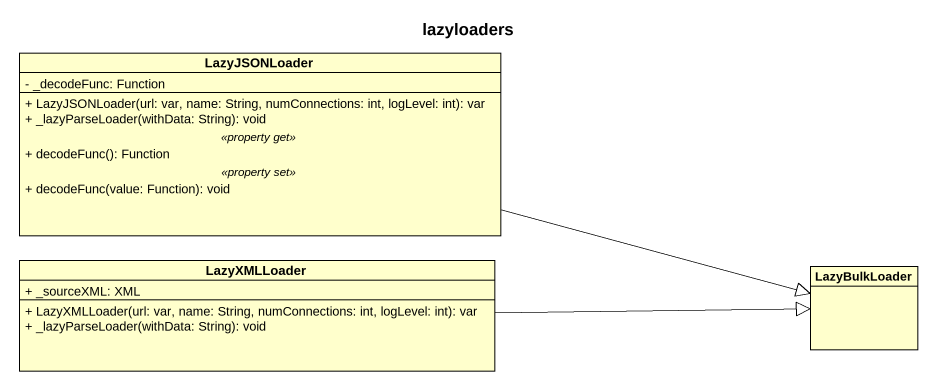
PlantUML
@startuml
title lazyloaders
hide circle
hide empty members
skinparam classAttributeIconSize 0
class LazyJSONLoader {
  - _decodeFunc: Function
  --
  + LazyJSONLoader(url: var, name: String, numConnections: int, logLevel: int): var
  + _lazyParseLoader(withData: String): void
  .. <<property get>> ..
  + decodeFunc(): Function
  .. <<property set>> ..
  + decodeFunc(value: Function): void
}
class LazyXMLLoader {
  + _sourceXML: XML
  + LazyXMLLoader(url: var, name: String, numConnections: int, logLevel: int): var
  + _lazyParseLoader(withData: String): void
}
class LazyBulkLoader
LazyJSONLoader -right-|> LazyBulkLoader
LazyXMLLoader -right-|> LazyBulkLoader
@enduml
